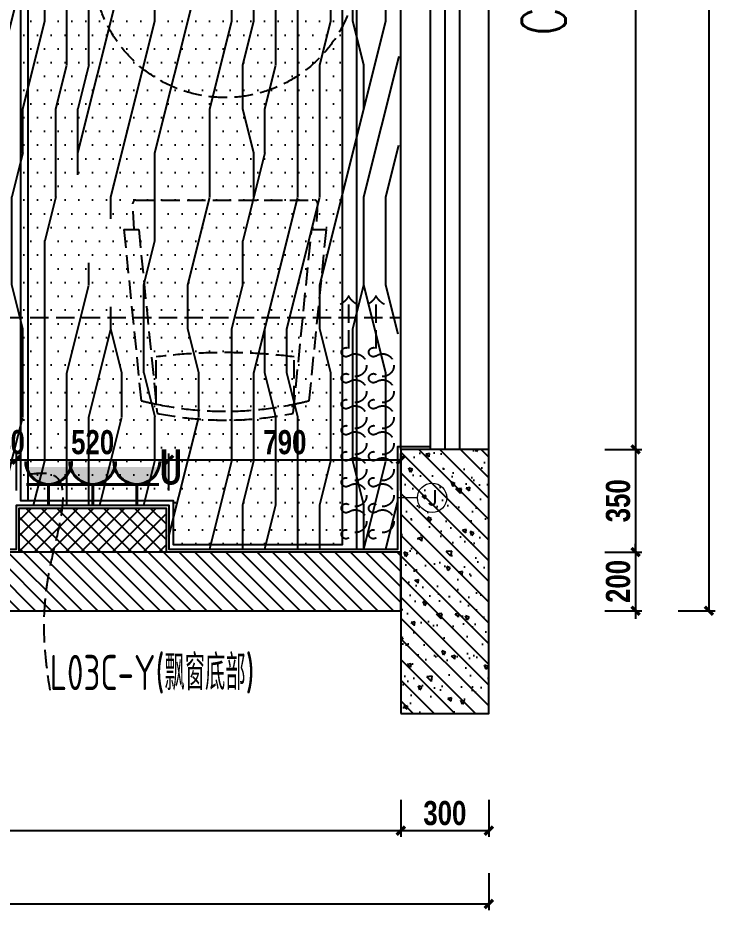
# Model space of a CAD drawing. Header units: millimetres. Extents: x 151151 to 230613, y -376178 to 0.
# Drawn here: x 228237 to 230613, y -376178 to -373136 of the extents above; entities that cross this region are included whole.
import ezdxf
from ezdxf.enums import TextEntityAlignment as Align

# ---------------------------------------------------------------- set-up
doc = ezdxf.new("R2010")
doc.units = ezdxf.units.MM
doc.header["$LTSCALE"] = 250
doc.linetypes.add('DASH', pattern=[0.35, 0.25, -0.1])
doc.layers.get('Defpoints').update_dxf_attribs({"color": 250})
for name, color, linetype in [('0-窗帘', 16, 'Continuous'), ('01-原始砖砌筑间隔墙', 6, 'Continuous'), ('01-原始钢筋混凝土加固墙柱', 6, 'Continuous'), ('A-Wind-Text', 11, 'Continuous'), ('C-天花轮廓线', 4, 'Continuous'), ('CON-完成面标注', 66, 'Continuous'), ('CON-施工标注-道具放大标注', 7, 'Continuous'), ('GL-玻璃窗线', 5, 'Continuous'), ('GND-地面材质填充', 251, 'Continuous'), ('P-完成面', 3, 'Continuous'), ('P-新建轻钢龙骨隔墙填充', 251, 'Continuous'), ('P-新砌墙体', 7, 'Continuous'), ('P-活动家具', 39, 'DASH'), ('S 插座 强电', 1, 'Continuous'), ('S-LIGHT', 30, 'Continuous')]:
    doc.layers.add(name, color=color, linetype=linetype)
doc.layers.add('E-4插座', color=4, linetype='Continuous', lineweight=15)
doc.styles.add('_TCH_WINDOW', font='SIMPLEX', dxfattribs={"bigfont": 'GBCBIG'})
doc.styles.add('PUA-尺寸标高', font='cityb___.ttf', dxfattribs={"width": 0.8})
doc.styles.get("Standard").update_dxf_attribs({"font": ''})
doc.styles.add('ZTA-A-DIMS', font='GBENOR', dxfattribs={"width": 0.8, "bigfont": 'GBCBIG'})
doc.styles.add('宋体', font='', dxfattribs={"width": 0.8, "height": 2.5})
doc.styles.get('Standard').set_extended_font_data('SimSun')
doc.styles.get('宋体').set_extended_font_data('SimSun')
doc.linetypes.add('LED', pattern='A,0.5,-0.2,["LED",Standard,S=0.2,R=0,X=-0.2,Y=-0.1],-0.2', length=0.9)
doc.linetypes.add('LED_LINE', pattern='A,12.7,-5.08,["LED",Standard,S=2.54,R=0,X=-2.54,Y=-1.27],-6.35', length=24.13)
doc.dimstyles.new('PUA 1-35', dxfattribs={"dimscale": 35, "dimtxt": 2.35, "dimasz": 0.8, "dimexe": 0.6, "dimexo": 0.6, "dimgap": 0.5, "dimtad": 1, "dimdec": 0, "dimrnd": 5, "dimdsep": 46, "dimtxsty": 'PUA-尺寸标高', "dimblk": 'ARCHTICK', "dimcen": 1.8, "dimclrd": 66, "dimclre": 66, "dimclrt": 66, "dimadec": 0, "dimazin": 0, "dimtfac": 1.5, "dimtdec": 0, "dimtix": 1, "dimtmove": 2, "dimatfit": 3, "dimldrblk": 'ARROWS', "dimfxl": 3, "dimfxlon": 1, "dimtolj": 1, "dimtzin": 0, "dimarcsym": 0})

# ---------------------------------------------------------------- blocks, each defined once
blk = doc.blocks.new('chair-1')
at = {"layer": 'P-活动家具', "linetype": 'DASH'}
for p, q in [((54.6, 234.9), (215.7, 234.9)), ((54.6, -234.9), (215.7, -234.9))]:
    blk.add_line(p, q, dxfattribs=at)
for points in [[(650, 344.9), (650, 294.8), (23.3, 231.8)], [(650, 345.1), (66.3, 286.4)], [(23.3, -231.8), (650, -294.8), (650, -294.8)], [(23.3, -231.8), (650, -294.8), (650, -345.1)], [(66.3, -286.4), (650, -345.1)]]:
    blk.add_lwpolyline(points, dxfattribs=at)
blk.add_lwpolyline([(650, 309.9), (739.5, 314.4, -0.428923), (750, 304.4), (750, -304.4, -0.428923), (739.5, -314.4), (650, -309.9)], format="xyb", dxfattribs=at)
for centre, radius, start, end in [((1195.7, 3.1), 1164.4, 165.9233, 168.5182), ((1164.4, 0), 1164.4, 168.5182, 191.4818), ((1164.4, 0), 1134.4, 168.0478, 191.9522), ((-1673.2, 0), 1903.4, 352.9099, 7.0901), ((1195.7, -3.1), 1164.4, 191.4818, 194.0767)]:
    blk.add_arc(centre, radius, start, end, dxfattribs=at)
blk = doc.blocks.new('$WINLIB2D$00000005')
at = {"color": 0}
for points in [[(-0.5, 0.5), (-0.5, -0.5)], [(-0.5, 0.5), (0.5, 0.5)], [(0.5, 0.16667), (-0.5, 0.16667)], [(0.5, 0), (-0.5, 0)], [(0.5, -0.16667), (-0.5, -0.16667)], [(-0.5, -0.5), (0.5, -0.5)]]:
    blk.add_lwpolyline(points, dxfattribs=at)
blk = doc.blocks.new('YSJZQT')
at = {"layer": '01-原始砖砌筑间隔墙'}
h = blk.add_hatch(dxfattribs=at)
h.set_pattern_fill('ANSI31', color=251, scale=300)
h.set_pattern_definition([(45, (-201625.48, 31413.072), (-26.516504, 26.516504), [])])
h.paths.add_polyline_path([(-4900, 6900), (-4000, 6900), (-4000, 7300), (-4900, 7300)], flags=16)
h.paths.add_polyline_path([(-5000, 8500), (-5000, 6700), (-4550, 6700), (-4550, -800), (-4350, -800), (-4350, 6700), (-3900, 6700), (-3900, 8300), (-2870, 8300), (-2870, 8500), (-4125, 8500), (-4125, 8300), (-4000, 8300), (-4000, 7400), (-4900, 7400), (-4900, 8300), (-4775, 8300), (-4775, 8500)])
at = {"layer": '01-原始钢筋混凝土加固墙柱'}
h = blk.add_hatch(dxfattribs=at)
h.set_pattern_fill('钢筋混凝土', color=251, scale=20, pattern_type=2)
h.set_pattern_definition([(45, (-201625.48, 31413.07), (-35.355339, 35.355339), []), (50, (-201625.48, 31413.07), (143.452037, -12.55043), [15, -165]), (355, (-201625.48, 31413.07), (-27.75027, 150.43843), [12, -132]), (100.4514, (-201613.53, 31412.03), (115.70188, 137.88791), [12.74804, -140.22842]), (46.1842, (-201625.48, 31453.07), (213.44821, -33.1038), [22.5, -247.5]), (96.6356, (-201607.7, 31450.31), (186.93254, 194.82357), [19.12206, -210.3426]), (351.1842, (-201625.48, 31453.07), (186.9324, 194.82372), [18, -198]), (21, (-201605.48, 31443.07), (119.38141, -80.52378), [15, -165]), (326, (-201605.48, 31443.07), (48.66307, 145.03001), [12, -132]), (71.4514, (-201595.53, 31436.36), (168.04453, 64.5061), [12.74804, -140.22842]), (37.5, (-201625.48, 31413.07), (2.431971, 66.578771), [0, -130.4, 0, -134, 0, -132.5]), (7.5, (-201625.48, 31413.07), (52.613907, 78.882342), [0, -76.4, 0, -127.4, 0, -50.5]), (327.5, (-201670.08, 31413.07), (106.764487, -4.510974), [0, -50, 0, -156, 0, -207]), (317.5, (-201690.08, 31413.07), (116.637234, 20.020996), [0, -65, 0, -103.6, 0, -147])])
h.paths.add_polyline_path([(-4900, -800), (-4900, -1100), (-4000, -1100), (-4000, -800)])
at = {"layer": '01-原始砖砌筑间隔墙'}
blk.add_lwpolyline([(-5000, 8500), (-5000, 6700), (-4550, 6700), (-4550, -800), (-4350, -800), (-4350, 6700), (-3900, 6700), (-3900, 8300), (-2870, 8300), (-2870, 8500), (-4125, 8500), (-4125, 8300), (-4000, 8300), (-4000, 7400), (-4900, 7400), (-4900, 8300), (-4775, 8300), (-4775, 8500)], close=True, dxfattribs=at)
at = {"layer": '01-原始钢筋混凝土加固墙柱'}
blk.add_lwpolyline([(-4900, -800), (-4900, -1100), (-4000, -1100), (-4000, -800)], close=True, dxfattribs=at)
blk = doc.blocks.new('CLS')
at = {"layer": '0-窗帘', "color": 251, "linetype": 'DASH'}
blk.add_line((-646.1, 0), (-807, 0), dxfattribs=at)
for centre, major_axis, start_param, end_param in [((-855.4, 59.1), (-46.9, 46.9), 2.826963, 3.458933), ((-855.4, -59.1), (-46.9, 46.9), 4.395049, 5.027018), ((-633.4, 9), (-11, 11), 3.311504, 7.684184), ((-589.1, -22.4), (-27.4, 27.4), 0.169911, 2.356251), ((-589.1, -22.4), (-27.4, 27.4), 2.356251, 4.542591), ((-544.7, 9), (-11, 11), -0.785341, 1.400999), ((-544.7, 9), (-11, 11), 3.31139, 5.497787), ((-500.4, -22.4), (27.4, 27.4), 1.740594, 3.926934), ((-500.4, -22.4), (27.4, 27.4), 3.926934, 6.113274), ((-456.1, 9), (11, 11), 4.882187, 9.254867), ((-411.7, -22.4), (27.4, 27.4), 1.740594, 3.926934), ((-367.4, 9), (-11, 11), 3.311504, 7.684184), ((-323.1, -22.4), (-27.4, 27.4), 2.356251, 4.542591), ((-278.7, 9), (11, 11), 4.8823, 9.25498), ((-234.4, -22.4), (27.4, 27.4), 1.740708, 3.927048), ((-234.4, -22.4), (-27.4, 27.4), 2.356251, 4.542591), ((-190, 9), (-11, 11), 3.311504, 7.684184), ((-145.7, -22.4), (-27.4, 27.4), 0.169911, 2.356251), ((-145.7, -22.4), (-27.4, 27.4), 2.356251, 4.542591), ((-101.4, 9), (-11, 11), -0.785341, 1.400999), ((-101.4, 9), (-11, 11), 3.31139, 5.497787), ((-57, -22.4), (27.4, 27.4), 1.740594, 3.926934), ((-57, -22.4), (27.4, 27.4), 3.926934, 6.113274), ((-12.7, 9), (11, 11), 4.882187, 9.254867), ((-411.7, -22.4), (27.4, 27.4), 3.926934, 6.113274), ((-323.1, -22.4), (27.4, 27.4), 1.740708, 3.927048)]:
    blk.add_ellipse(centre, major_axis=major_axis, ratio=1, start_param=start_param, end_param=end_param, dxfattribs=at)
blk = doc.blocks.new('0-cl1')
at = {"layer": '0-窗帘', "color": 250, "linetype": 'DASH'}
blk.add_line((-4.8, -648.4), (-4.8, -809.3), dxfattribs=at)
at = {"layer": '0-窗帘', "color": 250, "linetype": 'DASH', "extrusion": (0, 0, -1)}
for centre, major_axis, start_param, end_param in [((4.2, -15), (11, 11), 4.882187, 9.254867), ((-27.2, -59.3), (27.4, 27.4), 3.926934, 6.113274), ((-27.2, -59.3), (27.4, 27.4), 1.740594, 3.926934), ((4.2, -103.7), (11, -11), 3.31139, 5.497787), ((-27.2, -148), (27.4, -27.4), 2.356251, 4.542591), ((4.2, -103.7), (11, -11), -0.785341, 1.400999), ((-27.2, -148), (27.4, -27.4), 0.169911, 2.356251), ((4.2, -192.3), (11, -11), 3.311504, 7.684184), ((-27.2, -236.7), (27.4, -27.4), 2.356251, 4.542591), ((-27.2, -236.7), (27.4, 27.4), 1.740708, 3.927048), ((4.2, -281), (11, 11), 4.8823, 9.25498), ((-27.2, -325.3), (27.4, -27.4), 2.356251, 4.542591), ((-27.2, -325.3), (27.4, 27.4), 1.740708, 3.927048), ((4.1, -369.7), (11, -11), 3.311504, 7.684184), ((-27.2, -414), (27.4, 27.4), 3.926934, 6.113274), ((-27.2, -414), (27.4, 27.4), 1.740594, 3.926934), ((4.2, -458.4), (11, 11), 4.882187, 9.254867), ((-27.2, -502.7), (27.4, 27.4), 3.926934, 6.113274), ((-27.2, -502.7), (27.4, 27.4), 1.740594, 3.926934), ((4.2, -547), (11, -11), 3.31139, 5.497787), ((4.2, -547), (11, -11), -0.785341, 1.400999), ((-27.2, -591.4), (27.4, -27.4), 2.356251, 4.542591), ((-27.2, -591.4), (27.4, -27.4), 0.169911, 2.356251), ((4.2, -635.7), (11, -11), 3.311504, 7.684184), ((-63.9, -857.7), (46.9, -46.9), 4.395049, 5.027018), ((54.3, -857.7), (46.9, -46.9), 2.826963, 3.458933)]:
    blk.add_ellipse(centre, major_axis=major_axis, ratio=1, start_param=start_param, end_param=end_param, dxfattribs=at)
at = {"layer": '0-窗帘', "xscale": -1, "rotation": 270}
blk.add_blockref('CLS', (88.4, -2.3), dxfattribs=at)
blk = doc.blocks.new('_ArchTick')
at = {"color": 0, "linetype": 'ByBlock', "const_width": 0.4}
blk.add_lwpolyline([(-0.5, -0.5), (0.5, 0.5)], dxfattribs=at)
blk = doc.blocks.new('*D54')
at = {"layer": 'CON-施工标注-道具放大标注', "color": 66, "lineweight": -2, "transparency": 16777216}
for p, q in [((230237.1, -371307.3), (230363.1, -371307.3)), ((230342.1, -371307.3), (230342.1, -374607.3)), ((230237.1, -374607.3), (230363.1, -374607.3))]:
    blk.add_line(p, q, dxfattribs=at)
at = {"layer": 'Defpoints', "color": 0, "transparency": 16777216}
for p in [(229842.1, -371307.3), (229842.1, -374607.3), (230342.1, -374607.3)]:
    blk.add_point(p, dxfattribs=at)
at = {"layer": 'CON-施工标注-道具放大标注', "color": 66, "lineweight": -2, "transparency": 16777216, "xscale": 28, "yscale": 28, "zscale": 28}
for p, rotation in [((230342.1, -371307.3), 90), ((230342.1, -374607.3), 270)]:
    blk.add_blockref('_ArchTick', p, dxfattribs=dict(at, rotation=rotation))
at = {"layer": 'CON-施工标注-道具放大标注', "color": 66, "transparency": 16777216, "insert": (230282.6, -372957.3), "char_height": 82.25, "attachment_point": 5, "rotation": 90, "style": 'PUA-尺寸标高'}
blk.add_mtext('\\A1;3300', dxfattribs=at)
blk = doc.blocks.new('ARROWS')
at = {"color": 66}
blk.add_line((0, 0), (-3.18, 0), dxfattribs=at)
at = {"color": 66, "const_width": 0.267}
blk.add_lwpolyline([(-1.2, 1.2), (0, 0), (-1.2, -1.2)], dxfattribs=at)
blk = doc.blocks.new('*D55')
at = {"layer": 'CON-施工标注-道具放大标注', "color": 66, "lineweight": -2, "transparency": 16777216}
for p, q in [((230237.1, -374607.3), (230363.1, -374607.3)), ((230342.1, -374607.3), (230342.1, -374957.3)), ((230237.1, -374957.3), (230363.1, -374957.3))]:
    blk.add_line(p, q, dxfattribs=at)
at = {"layer": 'Defpoints', "color": 0, "transparency": 16777216}
for p in [(229842.1, -374607.3), (229542.1, -374957.3), (230342.1, -374957.3)]:
    blk.add_point(p, dxfattribs=at)
at = {"layer": 'CON-施工标注-道具放大标注', "color": 66, "lineweight": -2, "transparency": 16777216, "xscale": 28, "yscale": 28, "zscale": 28}
for p, rotation in [((230342.1, -374607.3), 90), ((230342.1, -374957.3), 270)]:
    blk.add_blockref('_ArchTick', p, dxfattribs=dict(at, rotation=rotation))
at = {"layer": 'CON-施工标注-道具放大标注', "color": 66, "transparency": 16777216, "insert": (230282.6, -374782.3), "char_height": 82.25, "attachment_point": 5, "rotation": 90, "style": 'PUA-尺寸标高'}
blk.add_mtext('\\A1;350', dxfattribs=at)
blk = doc.blocks.new('*D56')
at = {"layer": 'CON-施工标注-道具放大标注', "color": 66, "lineweight": -2, "transparency": 16777216}
for p, q in [((230342.1, -374957.3), (230342.1, -374929.3)), ((230237.1, -374957.3), (230363.1, -374957.3)), ((230342.1, -374957.3), (230342.1, -375157.3)), ((230237.1, -375157.3), (230363.1, -375157.3)), ((230342.1, -375157.3), (230342.1, -375185.3))]:
    blk.add_line(p, q, dxfattribs=at)
at = {"layer": 'Defpoints', "color": 0, "transparency": 16777216}
for p in [(229542.1, -374957.3), (229542.1, -375157.3), (230342.1, -375157.3)]:
    blk.add_point(p, dxfattribs=at)
at = {"layer": 'CON-施工标注-道具放大标注', "color": 66, "lineweight": -2, "transparency": 16777216, "xscale": 28, "yscale": 28, "zscale": 28}
for p, rotation in [((230342.1, -374957.3), 270), ((230342.1, -375157.3), 90)]:
    blk.add_blockref('_ArchTick', p, dxfattribs=dict(at, rotation=rotation))
at = {"layer": 'CON-施工标注-道具放大标注', "color": 66, "transparency": 16777216, "insert": (230282.6, -375057.3), "char_height": 82.25, "attachment_point": 5, "rotation": 90, "style": 'PUA-尺寸标高'}
blk.add_mtext('\\A1;200', dxfattribs=at)
blk = doc.blocks.new('*D57')
at = {"layer": 'CON-施工标注-道具放大标注', "color": 66, "lineweight": -2, "transparency": 16777216}
for p, q in [((230487.1, -370757.3), (230613.1, -370757.3)), ((230592.1, -370757.3), (230592.1, -375157.3)), ((230487.1, -375157.3), (230613.1, -375157.3))]:
    blk.add_line(p, q, dxfattribs=at)
at = {"layer": 'Defpoints', "color": 0, "transparency": 16777216}
for p in [(229542.1, -370757.3), (229542.1, -375157.3), (230592.1, -375157.3)]:
    blk.add_point(p, dxfattribs=at)
at = {"layer": 'CON-施工标注-道具放大标注', "color": 66, "lineweight": -2, "transparency": 16777216, "xscale": 28, "yscale": 28, "zscale": 28}
for p, rotation in [((230592.1, -370757.3), 90), ((230592.1, -375157.3), 270)]:
    blk.add_blockref('_ArchTick', p, dxfattribs=dict(at, rotation=rotation))
at = {"layer": 'CON-施工标注-道具放大标注', "color": 66, "transparency": 16777216, "insert": (230532.1, -372957.3), "char_height": 82.25, "attachment_point": 5, "rotation": 90, "style": 'PUA-尺寸标高'}
blk.add_mtext('\\A1;4400', dxfattribs=at)
blk = doc.blocks.new('*D58')
at = {"layer": 'CON-施工标注-道具放大标注', "color": 66, "lineweight": -2, "transparency": 16777216}
for p, q in [((229542.1, -375802.3), (229542.1, -375928.3)), ((229842.1, -375802.3), (229842.1, -375928.3)), ((229842.1, -375907.3), (229542.1, -375907.3))]:
    blk.add_line(p, q, dxfattribs=at)
at = {"layer": 'Defpoints', "color": 0, "transparency": 16777216}
for p in [(229542.1, -375507.3), (229842.1, -375507.3), (229542.1, -375907.3)]:
    blk.add_point(p, dxfattribs=at)
at = {"layer": 'CON-施工标注-道具放大标注', "color": 66, "lineweight": -2, "transparency": 16777216, "xscale": 28, "yscale": 28, "zscale": 28, "rotation": 180}
blk.add_blockref('_ArchTick', (229542.1, -375907.3), dxfattribs=at)
at = {"layer": 'CON-施工标注-道具放大标注', "color": 66, "lineweight": -2, "transparency": 16777216, "xscale": 28, "yscale": 28, "zscale": 28}
blk.add_blockref('_ArchTick', (229842.1, -375907.3), dxfattribs=at)
at = {"layer": 'CON-施工标注-道具放大标注', "color": 66, "transparency": 16777216, "insert": (229692.1, -375847.8), "char_height": 82.25, "attachment_point": 5, "style": 'PUA-尺寸标高'}
blk.add_mtext('\\A1;300', dxfattribs=at)
blk = doc.blocks.new('*D59')
at = {"layer": 'CON-施工标注-道具放大标注', "color": 66, "lineweight": -2, "transparency": 16777216}
for p, q in [((222042.1, -375802.3), (222042.1, -375928.3)), ((229542.1, -375802.3), (229542.1, -375928.3)), ((229542.1, -375907.3), (222042.1, -375907.3))]:
    blk.add_line(p, q, dxfattribs=at)
at = {"layer": 'Defpoints', "color": 0, "transparency": 16777216}
for p in [(222042.1, -374957.3), (229542.1, -375507.3), (222042.1, -375907.3)]:
    blk.add_point(p, dxfattribs=at)
at = {"layer": 'CON-施工标注-道具放大标注', "color": 66, "lineweight": -2, "transparency": 16777216, "xscale": 28, "yscale": 28, "zscale": 28, "rotation": 180}
blk.add_blockref('_ArchTick', (222042.1, -375907.3), dxfattribs=at)
at = {"layer": 'CON-施工标注-道具放大标注', "color": 66, "lineweight": -2, "transparency": 16777216, "xscale": 28, "yscale": 28, "zscale": 28}
blk.add_blockref('_ArchTick', (229542.1, -375907.3), dxfattribs=at)
at = {"layer": 'CON-施工标注-道具放大标注', "color": 66, "transparency": 16777216, "insert": (225792.1, -375847.8), "char_height": 82.25, "attachment_point": 5, "style": 'PUA-尺寸标高'}
blk.add_mtext('\\A1;7500', dxfattribs=at)
blk = doc.blocks.new('*D62')
at = {"layer": 'CON-施工标注-道具放大标注', "color": 66, "lineweight": -2, "transparency": 16777216}
for p, q in [((220242.1, -376052.3), (220242.1, -376178.3)), ((229842.1, -376052.3), (229842.1, -376178.3)), ((229842.1, -376157.3), (220242.1, -376157.3))]:
    blk.add_line(p, q, dxfattribs=at)
at = {"layer": 'Defpoints', "color": 0, "transparency": 16777216}
for p in [(229842.1, -375507.3), (220242.1, -375607.3), (220242.1, -376157.3)]:
    blk.add_point(p, dxfattribs=at)
at = {"layer": 'CON-施工标注-道具放大标注', "color": 66, "lineweight": -2, "transparency": 16777216, "xscale": 28, "yscale": 28, "zscale": 28, "rotation": 180}
blk.add_blockref('_ArchTick', (220242.1, -376157.3), dxfattribs=at)
at = {"layer": 'CON-施工标注-道具放大标注', "color": 66, "lineweight": -2, "transparency": 16777216, "xscale": 28, "yscale": 28, "zscale": 28}
blk.add_blockref('_ArchTick', (229842.1, -376157.3), dxfattribs=at)
at = {"layer": 'CON-施工标注-道具放大标注', "color": 66, "transparency": 16777216, "insert": (225042.1, -376097.8), "char_height": 82.25, "attachment_point": 5, "style": 'PUA-尺寸标高'}
blk.add_mtext('\\A1;9600', dxfattribs=at)
blk = doc.blocks.new('*D99')
at = {"layer": 'CON-完成面标注', "color": 66, "lineweight": -2, "transparency": 16777216}
for p, q in [((228192.1, -374642.5), (228164.1, -374642.5)), ((228192.1, -374747.5), (228192.1, -374621.5)), ((228192.1, -374642.5), (228232.1, -374642.5)), ((228232.1, -374747.5), (228232.1, -374621.5)), ((228232.1, -374642.5), (228260.1, -374642.5))]:
    blk.add_line(p, q, dxfattribs=at)
at = {"layer": 'Defpoints', "color": 0, "transparency": 16777216}
for p in [(228232.1, -374642.5), (228192.1, -374947.3), (228232.1, -374947.3)]:
    blk.add_point(p, dxfattribs=at)
at = {"layer": 'CON-完成面标注', "color": 66, "lineweight": -2, "transparency": 16777216, "xscale": 28, "yscale": 28, "zscale": 28}
blk.add_blockref('_ArchTick', (228192.1, -374642.5), dxfattribs=at)
at = {"layer": 'CON-完成面标注', "color": 66, "lineweight": -2, "transparency": 16777216, "xscale": 28, "yscale": 28, "zscale": 28, "rotation": 180}
blk.add_blockref('_ArchTick', (228232.1, -374642.5), dxfattribs=at)
at = {"layer": 'CON-完成面标注', "color": 66, "transparency": 16777216, "insert": (228212.1, -374582.5), "char_height": 82.25, "attachment_point": 5, "style": 'PUA-尺寸标高'}
blk.add_mtext('\\A1;40', dxfattribs=at)
blk = doc.blocks.new('*D100')
at = {"layer": 'CON-完成面标注', "color": 66, "lineweight": -2, "transparency": 16777216}
for p, q in [((228232.1, -374747.5), (228232.1, -374621.5)), ((228232.1, -374642.5), (228752.1, -374642.5)), ((228752.1, -374747.5), (228752.1, -374621.5))]:
    blk.add_line(p, q, dxfattribs=at)
at = {"layer": 'Defpoints', "color": 0, "transparency": 16777216}
for p in [(228752.1, -374642.5), (228752.1, -374797.3), (228232.1, -374947.3)]:
    blk.add_point(p, dxfattribs=at)
at = {"layer": 'CON-完成面标注', "color": 66, "lineweight": -2, "transparency": 16777216, "xscale": 28, "yscale": 28, "zscale": 28, "rotation": 180}
blk.add_blockref('_ArchTick', (228232.1, -374642.5), dxfattribs=at)
at = {"layer": 'CON-完成面标注', "color": 66, "lineweight": -2, "transparency": 16777216, "xscale": 28, "yscale": 28, "zscale": 28}
blk.add_blockref('_ArchTick', (228752.1, -374642.5), dxfattribs=at)
at = {"layer": 'CON-完成面标注', "color": 66, "transparency": 16777216, "insert": (228492.1, -374583), "char_height": 82.25, "attachment_point": 5, "style": 'PUA-尺寸标高'}
blk.add_mtext('\\A1;520', dxfattribs=at)
blk = doc.blocks.new('*D101')
at = {"layer": 'CON-完成面标注', "color": 66, "lineweight": -2, "transparency": 16777216}
for p, q in [((228752.1, -374747.5), (228752.1, -374621.5)), ((228752.1, -374642.5), (229542.1, -374642.5)), ((229542.1, -374747.5), (229542.1, -374621.5))]:
    blk.add_line(p, q, dxfattribs=at)
at = {"layer": 'Defpoints', "color": 0, "transparency": 16777216}
for p in [(229542.1, -374642.5), (228752.1, -374797.3), (229542.1, -374947.3)]:
    blk.add_point(p, dxfattribs=at)
at = {"layer": 'CON-完成面标注', "color": 66, "lineweight": -2, "transparency": 16777216, "xscale": 28, "yscale": 28, "zscale": 28, "rotation": 180}
blk.add_blockref('_ArchTick', (228752.1, -374642.5), dxfattribs=at)
at = {"layer": 'CON-完成面标注', "color": 66, "lineweight": -2, "transparency": 16777216, "xscale": 28, "yscale": 28, "zscale": 28}
blk.add_blockref('_ArchTick', (229542.1, -374642.5), dxfattribs=at)
at = {"layer": 'CON-完成面标注', "color": 66, "transparency": 16777216, "insert": (229147.1, -374583), "char_height": 82.25, "attachment_point": 5, "style": 'PUA-尺寸标高'}
blk.add_mtext('\\A1;790', dxfattribs=at)
blk = doc.blocks.new('墙面安装电源接线盒（防水）')
at = {"color": 1, "linetype": 'Continuous'}
blk.add_line((100, 0), (0, 0), dxfattribs=at)
blk.add_circle((175, 0), 75, dxfattribs=at)
at = {"color": 61, "linetype": 'Continuous', "style": '宋体'}
blk.add_attdef('J', text='', height=80, dxfattribs=at).set_placement((149, 0), align=Align.MIDDLE_LEFT)
blk = doc.blocks.new('*U409')
at = {"lineweight": 40}
h = blk.add_hatch(color=256, dxfattribs=at)
edge = h.paths.add_edge_path()
edge.add_line((12.7, -50.5), (12.7, 50.5))
edge.add_ellipse((0, 0), major_axis=(36.8, 36.8), ratio=1, start_angle=239.1477, end_angle=390.8523, ccw=False)
for p, q in [((52.1, -50.1), (52.1, 50.1)), ((52.1, 0), (99.4, 0))]:
    blk.add_line(p, q, dxfattribs=at)
blk.add_arc((0, 0), 52.1, 270, 90, dxfattribs=at)
blk = doc.blocks.new('*U412')
at = {"lineweight": 40}
h = blk.add_hatch(color=256, dxfattribs=at)
edge = h.paths.add_edge_path()
edge.add_line((12.7, -50.5), (12.7, 50.5))
edge.add_ellipse((0, 0), major_axis=(36.8, 36.8), ratio=1, start_angle=239.1477, end_angle=390.8523, ccw=False)
for p, q in [((52.1, -50.1), (52.1, 50.1)), ((52.1, 0), (99.4, 0))]:
    blk.add_line(p, q, dxfattribs=at)
blk.add_arc((0, 0), 52.1, 270, 90, dxfattribs=at)
blk.add_text('U', height=80, rotation=90).set_placement((52.1, 50.1))

msp = doc.modelspace()

# ---------------------------------------------------------------- hatches: boundary and pattern name
at = {"layer": 'C-天花轮廓线'}
h = msp.add_hatch(dxfattribs=at)
h.set_pattern_fill('松散材料', color=251, scale=25, double=1)
h.set_pattern_definition([(0, (270702.714, 8602.7), (23.4375, 46.875), [0, -46.875])])
h.paths.add_polyline_path([(228767.1, -371132.3), (228767.1, -370982.3), (229342.1, -370982.3), (229342.1, -374932.3), (228767.1, -374932.3), (228767.1, -374782.3), (228247.1, -374782.3), (228247.1, -371132.3)])
at = {"layer": 'GND-地面材质填充'}
h = msp.add_hatch(dxfattribs=at)
h.set_pattern_fill('木纹面5', color=250, scale=1500, angle=90, pattern_type=2)
h.set_pattern_definition([(90, (270702.7, 8602.7), (-1500, 9e-14), [300, -450, 150, -600]), (90, (270665.2, 9652.7), (-1500, 9e-14), [300, -1200]), (90, (270590.2, 9502.7), (-1500, 9e-14), [150, -1350]), (90, (270552.7, 8677.7), (-1500, 9e-14), [75, -1050, 75, -300]), (90, (270477.7, 9202.7), (-1500, 9e-14), [300, -450, 75, -675]), (90, (270440.2, 8827.7), (-1500, 9e-14), [225, -1275]), (90, (270402.7, 9202.7), (-1500, 9e-14), [450, -1050]), (90, (270365.2, 8752.7), (-1500, 9e-14), [300, -1200]), (90, (270327.7, 9352.7), (-1500, 9e-14), [750, -750]), (90, (270252.7, 8902.7), (-1500, 9e-14), [150, -450, 300, -600]), (90, (270215.2, 9952.7), (-1500, 9e-14), [300, -1200]), (90, (270177.7, 9652.7), (-1500, 9e-14), [150, -1350]), (90, (270140.2, 9352.7), (-1500, 9e-14), [150, -1350]), (90, (270102.7, 8602.7), (-1500, 9e-14), [300, -1200]), (90, (270065.2, 9352.7), (-1500, 9e-14), [300, -1200]), (90, (269990.2, 9352.7), (-1500, 9e-14), [300, -300, 300, -600]), (90, (269915.2, 9052.7), (-1500, 9e-14), [150, -750, 300, -300]), (90, (269877.7, 9352.7), (-1500, 9e-14), [450, -1050]), (90, (269802.7, 9352.7), (-1500, 9e-14), [300, -1200]), (90, (269765.2, 8752.7), (-1500, 9e-14), [450, -600, 150, -300]), (90, (269690.2, 8752.7), (-1500, 9e-14), [750, -750]), (90, (269652.7, 9652.7), (-1500, 9e-14), [150, -1350]), (90, (269615.2, 9202.7), (-1500, 9e-14), [300, -1200]), (90, (269577.7, 8902.7), (-1500, 9e-14), [150, -600, 150, -600]), (90, (269540.2, 8752.7), (-1500, 9e-14), [150, -450, 300, -600]), (90, (269502.7, 9052.7), (-1500, 9e-14), [150, -750, 150, -450]), (90, (269465.2, 9352.7), (-1500, 9e-14), [450, -1050]), (90, (269390.2, 8752.7), (-1500, 9e-14), [300, -1200]), (90, (269352.7, 9502.7), (-1500, 9e-14), [150, -1350]), (90, (269315.2, 9802.7), (-1500, 9e-14), [150, -1350]), (104.03624, (270590.2, 9652.7), (5e-08, 1500), [154.5, -6030.1583]), (104.03624, (270252.7, 9802.7), (5e-08, 1500), [154.5, -6030.1583]), (104.03624, (269352.7, 9652.7), (5e-08, 1500), [154.5, -6030.1583]), (104.03624, (269915.2, 9202.7), (5e-08, 1500), [154.5, -6030.1583]), (104.03624, (269690.2, 9502.7), (5e-08, 1500), [154.5, -6030.1583]), (104.03624, (269802.7, 9652.7), (5e-08, 1500), [154.5, -6030.1583]), (104.03624, (269540.2, 8902.7), (5e-08, 1500), [154.5, -6030.1583]), (104.03624, (269615.2, 9502.7), (5e-08, 1500), [154.5, -6030.1583]), (104.03624, (270177.7, 9802.7), (5e-08, 1500), [309, -5875.6583]), (104.03624, (270065.2, 9652.7), (5e-08, 1500), [309, -5875.6583]), (104.03624, (269990.2, 9652.7), (5e-08, 1500), [309, -5875.6583]), (255.96376, (270477.7, 9202.7), (5e-08, -1500), [154.5, -309, 154.5, -5566.6583]), (255.96376, (270252.7, 8902.7), (5e-08, -1500), [154.5, -6030.1583]), (255.96376, (269577.7, 8902.7), (5e-08, -1500), [309, -5875.6583]), (284.03624, (270665.2, 9652.7), (-5e-08, -1500), [154.5, -6030.1583]), (75.96376, (270665.2, 9952.7), (-5e-08, 1500), [154.5, -6030.1583]), (75.96376, (270140.2, 9502.7), (-5e-08, 1500), [154.5, -6030.1583]), (75.96376, (269877.7, 9802.7), (-5e-08, 1500), [154.5, -6030.1583]), (75.96376, (269765.2, 9202.7), (-5e-08, 1500), [154.5, -6030.1583]), (75.96376, (269577.7, 9052.7), (-5e-08, 1500), [154.5, -6030.1583]), (75.96376, (269502.7, 9202.7), (-5e-08, 1500), [154.5, -6030.1583]), (75.96376, (269765.2, 9202.7), (-5e-08, 1500), [154.5, -6030.1583]), (75.96376, (269540.2, 9652.7), (-5e-08, 1500), [618, -5566.6583]), (75.96376, (270552.7, 8752.7), (-5e-08, 1500), [618, -5566.6583]), (75.96376, (270440.2, 8902.7), (-5e-08, 1500), [618, -5566.6583]), (75.96376, (270365.2, 9052.7), (-5e-08, 1500), [154.5, -309, 309, -5412.1583]), (75.96376, (270252.7, 9052.7), (-5e-08, 1500), [309, -309, 309, -5257.6583]), (75.96376, (270102.7, 8902.7), (-5e-08, 1500), [618, -5566.6583]), (75.96376, (269990.2, 8752.7), (-5e-08, 1500), [618, -5566.6583]), (75.96376, (269915.2, 8752.7), (-5e-08, 1500), [618, -5566.6583]), (75.96376, (269465.2, 9802.7), (-5e-08, 1500), [154.5, -6030.1583]), (75.96377, (269315.2, 9952.7), (-0.0003, 1500), [309, -5875.6583]), (75.96377, (269390.2, 9052.7), (-0.0003, 1500), [309, -5875.6583]), (75.96376, (270702.7, 8902.7), (-3e-05, 1500), [618, -5566.6583]), (75.96376, (269652.7, 9802.7), (-3e-05, 1500), [463.5, -5721.1583]), (75.96376, (269765.2, 9952.7), (-3e-05, 1500), [927, -5257.6583])])
h.paths.add_polyline_path([(229532.1, -371317.3), (229532.1, -370967.3), (228752.1, -370967.3), (228752.1, -371117.3), (228232.1, -371117.3), (228192.1, -371117.3), (228192.1, -374797.3), (228232.1, -374797.3), (228752.1, -374797.3), (228752.1, -374947.3), (229532.1, -374947.3), (229532.1, -374597.3), (229542.1, -371317.3)])
at = {"layer": 'P-新建轻钢龙骨隔墙填充'}
h = msp.add_hatch(dxfattribs=at)
h.set_pattern_fill('JB轻钢龙骨墙体填充SC400', color=256, scale=300, angle=90, style=0, pattern_type=2)
h.set_pattern_definition([(135, (197329.06, -572232.763), (-26.516504, -26.516504), []), (225, (197329.06, -572232.763), (26.516504, -26.516504), [])])
h.paths.add_polyline_path([(228242.1, -374957.3), (228242.1, -374807.3), (228742.1, -374807.3), (228742.1, -374957.3)])

# ---------------------------------------------------------------- linework, layer by layer
at = {"layer": 'C-天花轮廓线'}
msp.add_lwpolyline([(228767.1, -371132.3), (228767.1, -370982.3), (229342.1, -370982.3), (229342.1, -374932.3), (228767.1, -374932.3), (228767.1, -374782.3), (228247.1, -374782.3), (228247.1, -371132.3)], close=True, dxfattribs=at)
at = {"layer": 'GND-地面材质填充', "color": 252, "linetype": 'DASH'}
msp.add_lwpolyline([(228192.1, -374157.3), (229542.1, -374157.3)], dxfattribs=at)
at = {"layer": 'P-完成面'}
msp.add_lwpolyline([(223172.1, -374947.3), (228232.1, -374947.3), (228232.1, -374797.3), (228752.1, -374797.3), (228752.1, -374947.3), (229532.1, -374947.3), (229532.1, -374597.3), (229642.1, -374597.3)], dxfattribs=at)
at = {"layer": 'P-新砌墙体'}
msp.add_lwpolyline([(228242.1, -374957.3), (228242.1, -374807.3), (228742.1, -374807.3), (228742.1, -374957.3)], close=True, dxfattribs=at)
at = {"layer": 'P-活动家具', "linetype": 'DASH'}
msp.add_circle((228943.6, -372957.3), 450, dxfattribs=at)
at = {"layer": 'S-LIGHT', "color": 20, "linetype": 'LED_LINE', "ltscale": 0.05, "true_color": 0xff3f00}
for p, q in [((229392.1, -374947.3), (229392.1, -370967.3)), ((228272.1, -374782.3), (228272.1, -371132.3))]:
    msp.add_line(p, q, dxfattribs=at)
at = {"layer": 'S-LIGHT', "linetype": 'DASH'}
msp.add_spline([(228272.1, -374691.7), (228345.8, -374690.2), (228345.8, -375010.9), (228345.8, -375428)], degree=3, dxfattribs=at)

# ---------------------------------------------------------------- block references
at = {"color": 1, "rotation": 90}
msp.add_blockref('YSJZQT', (228742.1, -370607.3), dxfattribs=at)
at = {"layer": '0-窗帘', "rotation": 180}
msp.add_blockref('0-cl1', (229452.8, -374911.4), dxfattribs=at)
at = {"layer": 'E-4插座', "xscale": 0.6666666666666666, "yscale": 0.6666666666666666, "zscale": 0.6666666666666666}
msp.add_blockref('墙面安装电源接线盒（防水）', (229532.1, -374772.3), dxfattribs=at).add_auto_attribs({'J': 'J '})
at = {"layer": 'GL-玻璃窗线'}
ref = msp.add_blockref('$WINLIB2D$00000005', (229692.1, -372957.3), dxfattribs=dict(at, xscale=3300, yscale=-300, zscale=300, rotation=90))
ref.add_attrib('A', 'C3320', (230103.4, -373194.8), dxfattribs={"layer": 'A-Wind-Text', "height": 148.75, "rotation": 90, "style": '_TCH_WINDOW', "width": 0.705882})
at = {"layer": 'P-活动家具', "color": 39, "linetype": 'DASH', "rotation": 90}
msp.add_blockref('chair-1', (228943.6, -374507.3), dxfattribs=at)
at = {"layer": 'S 插座 强电', "xscale": 1.500000000000001, "yscale": 1.500000000000001, "zscale": 1.500000000000001, "rotation": 270}
for name, p in [('*U412', (228642.4, -374648.2)), ('*U409', (228341.9, -374648.2)), ('*U409', (228492.1, -374648.2))]:
    msp.add_blockref(name, p, dxfattribs=at)

# ---------------------------------------------------------------- texts
at = {"layer": 'S-LIGHT', "linetype": 'LED', "ltscale": 0.005, "style": 'ZTA-A-DIMS', "width": 0.8}
msp.add_text('L03C-Y(飘窗底部)', height=120, dxfattribs=at).set_placement((228345.8, -375428))

# ---------------------------------------------------------------- dimensions: what is measured, and where the dimension line sits
at = {"layer": 'CON-完成面标注'}
for base, p1, p2, picture, middle in [((228232.1, -374642.5), (228192.1, -374947.3), (228232.1, -374947.3), '*D99', (228212.1, -374582.5)), ((228752.1, -374642.5), (228232.1, -374947.3), (228752.1, -374797.3), '*D100', (228492.1, -374583)), ((229542.1, -374642.5), (228752.1, -374797.3), (229542.1, -374947.3), '*D101', (229147.1, -374583))]:
    dim = msp.add_linear_dim(base=base, p1=p1, p2=p2, dimstyle='PUA 1-35', dxfattribs=at)
    dim.commit()
    dim.dimension.update_dxf_attribs({"geometry": picture, "text_midpoint": middle})
at = {"layer": 'CON-施工标注-道具放大标注', "color": 1}
for base, p1, p2, picture, middle in [((230592.1, -375157.3), (229542.1, -370757.3), (229542.1, -375157.3), '*D57', (230532.1, -372957.3)), ((230342.1, -374607.3), (229842.1, -371307.3), (229842.1, -374607.3), '*D54', (230282.6, -372957.3)), ((230342.1, -374957.3), (229842.1, -374607.3), (229542.1, -374957.3), '*D55', (230282.6, -374782.3)), ((230342.1, -375157.3), (229542.1, -374957.3), (229542.1, -375157.3), '*D56', (230282.6, -375057.3))]:
    dim = msp.add_linear_dim(base=base, p1=p1, p2=p2, angle=90, dimstyle='PUA 1-35', dxfattribs=at)
    dim.commit()
    dim.dimension.update_dxf_attribs({"geometry": picture, "text_midpoint": middle})
for base, p1, p2, picture, middle in [((222042.1, -375907.3), (229542.1, -375507.3), (222042.1, -374957.3), '*D59', (225792.1, -375847.8)), ((220242.1, -376157.3), (229842.1, -375507.3), (220242.1, -375607.3), '*D62', (225042.1, -376097.8)), ((229542.1, -375907.3), (229842.1, -375507.3), (229542.1, -375507.3), '*D58', (229692.1, -375847.8))]:
    dim = msp.add_linear_dim(base=base, p1=p1, p2=p2, dimstyle='PUA 1-35', dxfattribs=at)
    dim.commit()
    dim.dimension.update_dxf_attribs({"geometry": picture, "text_midpoint": middle})

doc.saveas('drawing.dxf')
